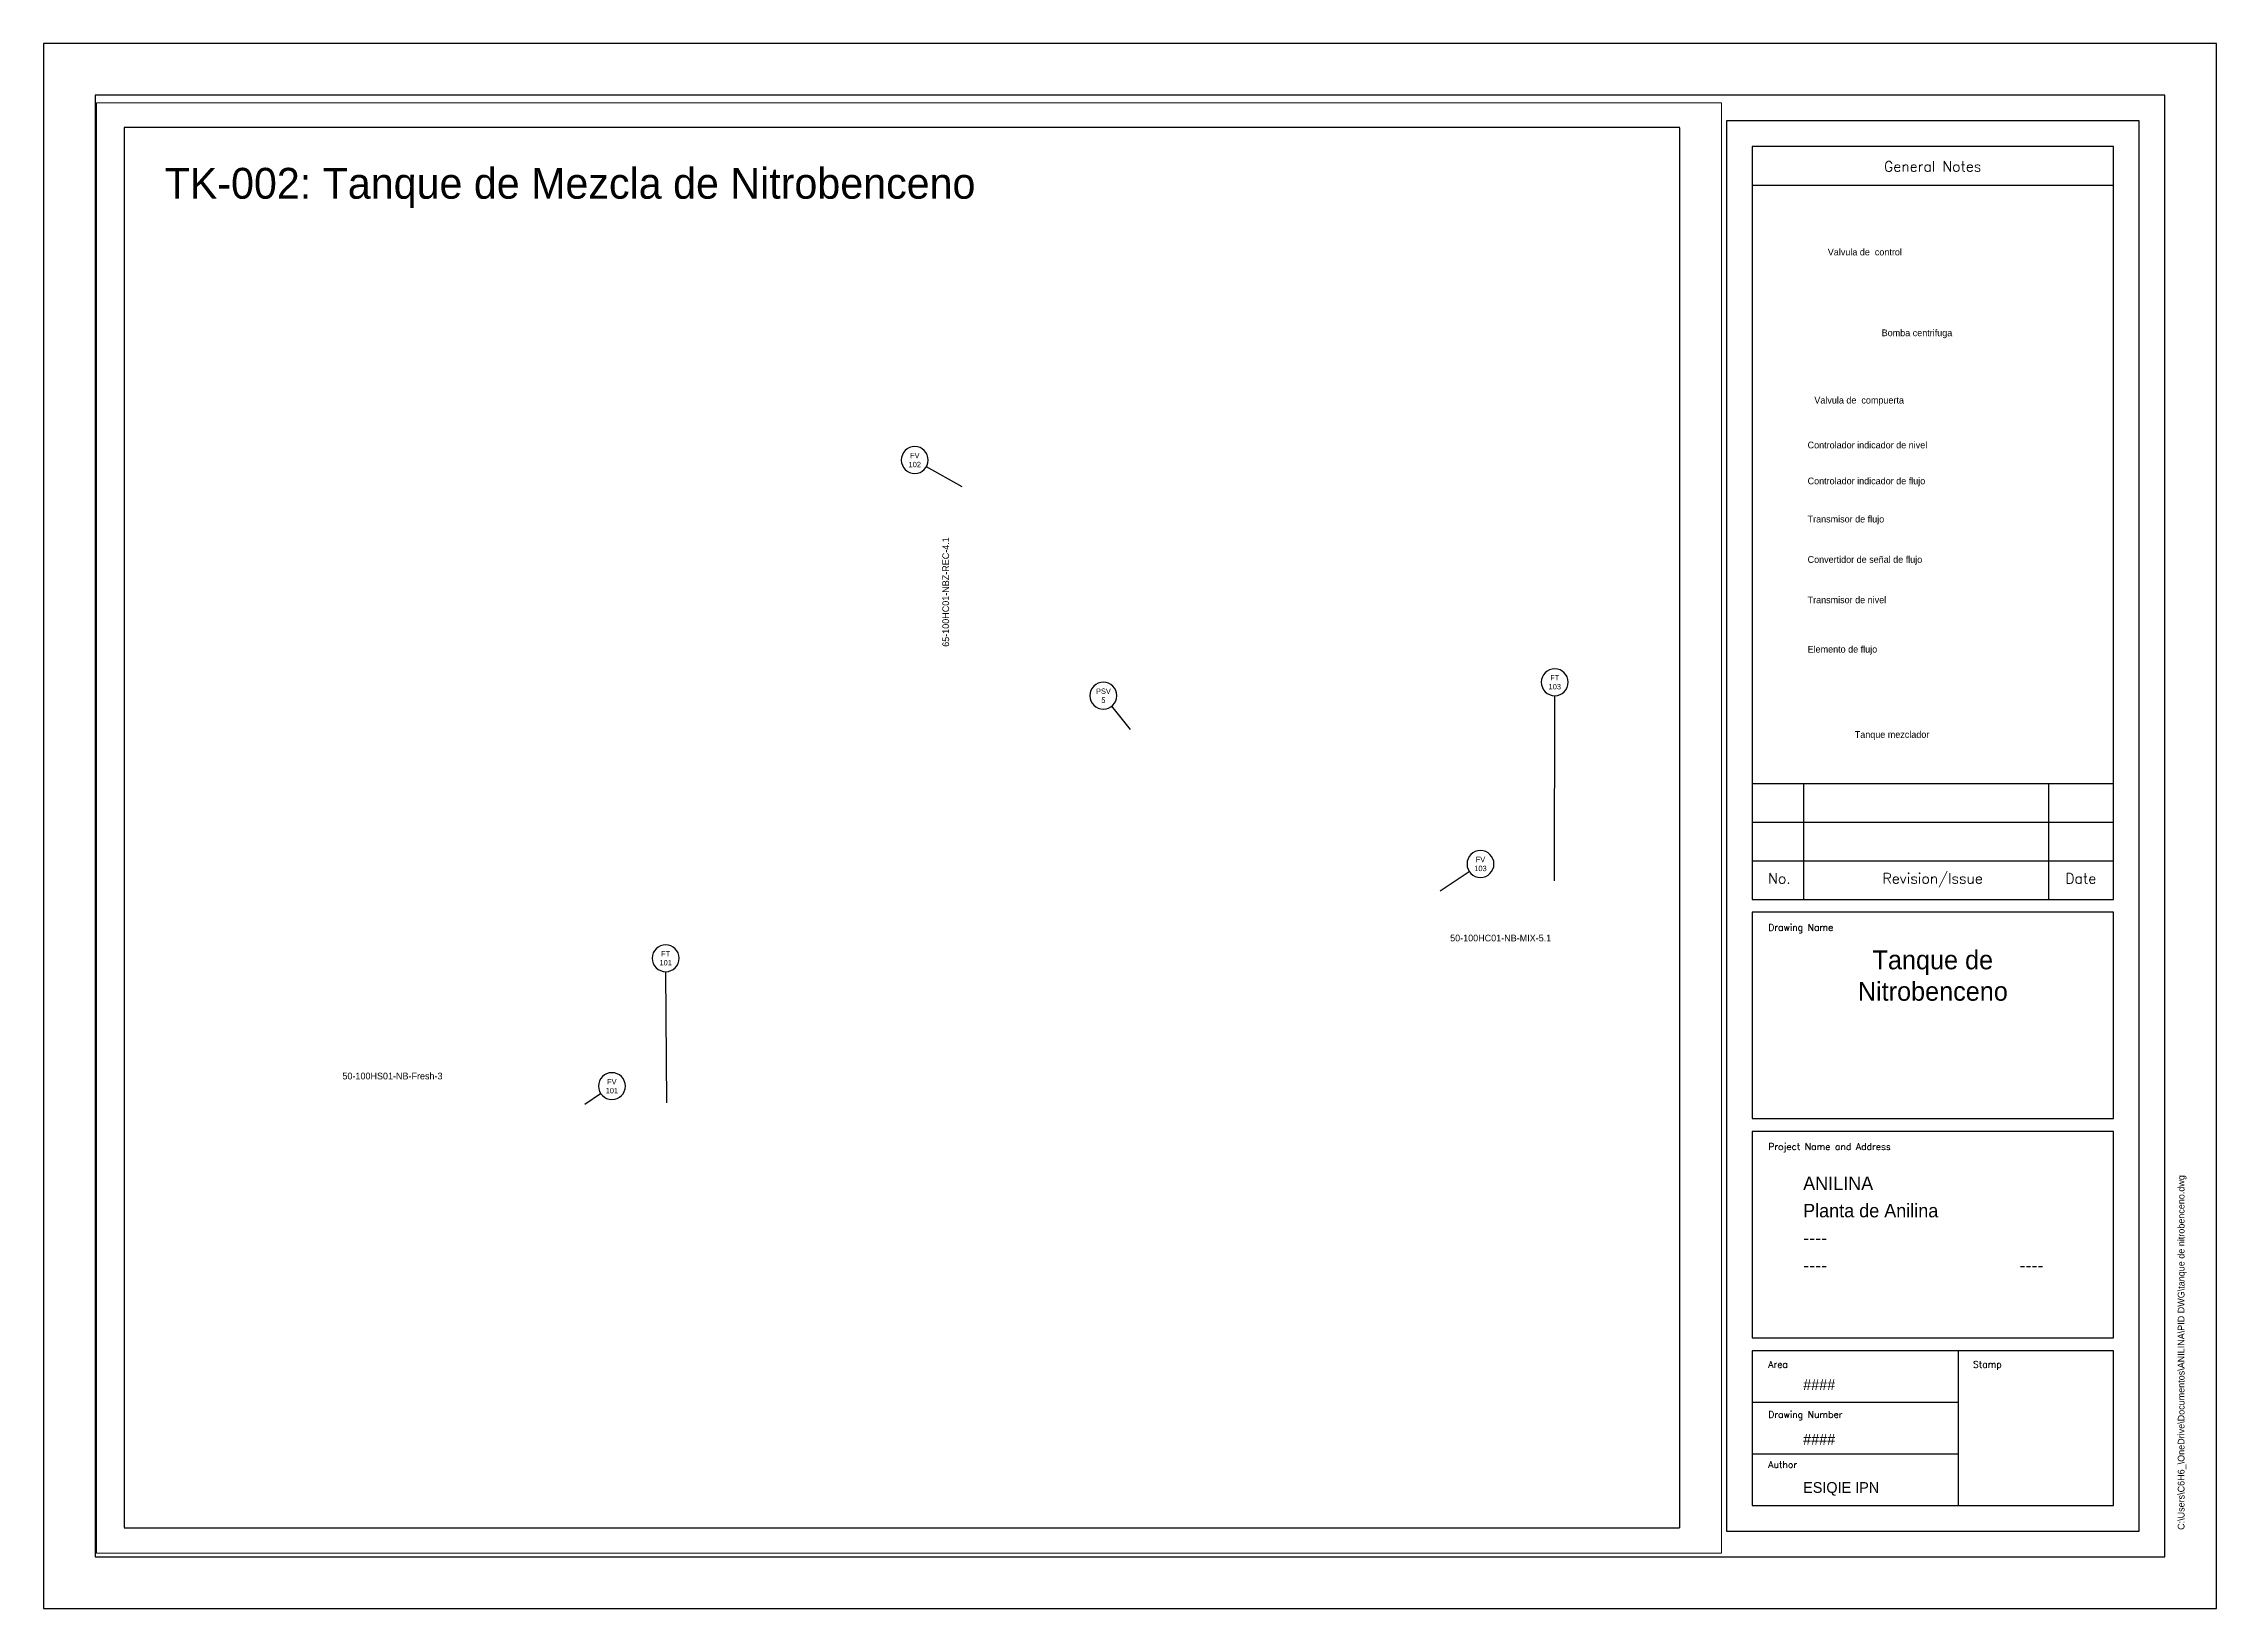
# Paper-space layout 'PID ISO A1 Title Block' of a CAD drawing. Header units: millimetres. Extents: x 0 to 807, y 0 to 581.
# The model-space entities are those that its viewports show. They can reach past a viewport. Long polylines and large blocks are cut down to what shows.
import ezdxf
from ezdxf.enums import TextEntityAlignment as Align

# ---------------------------------------------------------------- set-up
doc = ezdxf.new("R2010")
doc.units = ezdxf.units.MM
doc.linetypes.add('HIDDEN2', pattern=[0.1875, 0.125, -0.0625])
for name, color, linetype in [('Equipment', 250, 'Continuous'), ('Instrument', 250, 'Continuous'), ('Text', 7, 'Continuous'), ('Title Block', 7, 'Continuous')]:
    doc.layers.add(name, color=color, linetype=linetype)
doc.layers.add('no plot', color=41, linetype='HIDDEN2', plot=False)
doc.styles.add('Roman', font='romans')
doc.dimstyles.new('ISO-25', dxfattribs={"dimtxt": 2.5, "dimasz": 2.5, "dimexe": 1.25, "dimexo": 0.625, "dimtad": 1, "dimtxsty": 'Standard', "dimcen": 2.5, "dimadec": 0, "dimazin": 0, "dimtfac": 1, "dimtmove": 0, "dimatfit": 3, "dimfxl": 1, "dimarcsym": 0})

# ---------------------------------------------------------------- blocks, each defined once
blk = doc.blocks.new('PID ISO A1 titleblock')
for p, q in [((806.83, 581.21), (0, 581.21)), ((0, 581.21), (0, 0)), ((806.83, 0), (806.83, 581.21)), ((787.68, 562.06), (19.15, 562.06)), ((19.15, 562.06), (19.15, 19.15)), ((787.68, 19.15), (787.68, 562.06)), ((778.1, 552.48), (624.89, 552.48)), ((624.89, 552.48), (624.89, 28.73)), ((778.1, 28.73), (778.1, 552.48)), ((768.52, 542.91), (634.46, 542.91)), ((634.46, 542.91), (634.46, 263.33)), ((768.52, 263.33), (768.52, 542.91)), ((634.46, 528.54), (768.52, 528.54)), ((634.46, 306.43), (768.52, 306.43)), ((653.61, 263.33), (653.61, 306.43)), ((744.58, 263.33), (744.58, 306.43)), ((634.46, 292.06), (768.52, 292.06)), ((634.46, 277.7), (768.52, 277.7)), ((634.46, 263.33), (768.52, 263.33)), ((768.52, 258.55), (634.46, 258.55)), ((634.46, 258.55), (634.46, 181.94)), ((768.52, 181.94), (768.52, 258.55)), ((634.46, 181.94), (768.52, 181.94)), ((768.52, 177.15), (634.46, 177.15)), ((634.46, 177.15), (634.46, 100.55)), ((768.52, 100.55), (768.52, 177.15)), ((634.46, 100.55), (768.52, 100.55)), ((768.52, 95.76), (634.46, 95.76)), ((634.46, 95.76), (634.46, 38.3)), ((711.07, 38.3), (711.07, 95.76)), ((768.52, 38.3), (768.52, 95.76)), ((634.46, 76.61), (711.07, 76.61)), ((634.46, 57.45), (711.07, 57.45)), ((634.46, 38.3), (768.52, 38.3)), ((624.89, 28.73), (778.1, 28.73)), ((19.15, 19.15), (787.68, 19.15)), ((0, 0), (806.83, 0))]:
    blk.add_line(p, q)
at = {"style": 'Roman'}
for s, height, p in [('General Notes', 3.8303, (701.43, 535.55)), ('No.', 3.83, (644.56, 271.13)), ('Revision/Issue', 3.8303, (701.43, 271.13)), ('Date', 3.83, (756.41, 271.13))]:
    blk.add_text(s, height=height, dxfattribs=at).set_placement(p, align=Align.MIDDLE_CENTER)
for s, height, p in [('Drawing Name', 2.4897, (640.42, 251.69)), ('Project Name and Address', 2.4897, (640.42, 170.3)), ('Area', 2.49, (640.42, 89.42)), ('Stamp', 2.49, (716.43, 89.42)), ('Drawing Number', 2.4897, (640.42, 70.82)), ('Author', 2.49, (640.42, 52.21))]:
    blk.add_text(s, height=height, dxfattribs=at).set_placement(p)
blk = doc.blocks.new('*U20')
at = {"color": 0, "linetype": 'ByBlock', "lineweight": -2}
for start, end in [(0, 180), (180, 0)]:
    blk.add_arc((0, 0), 0.25, start, end, dxfattribs=at)
blk.add_wipeout([(-0.12, 0.149), (0.125, 0.151), (0.125, 0.024), (-0.12, 0.024)], dxfattribs=at)
blk.add_wipeout([(-0.118, -0.024), (0.122, -0.024), (0.122, -0.155), (-0.118, -0.155)], dxfattribs=at)
for tag, p in [('#(TargetObject.Type)', (0, 0.083)), ('#(TargetObject.LoopNumber)', (0, -0.083))]:
    blk.add_attdef(tag, text='', height=0.1, dxfattribs=at).set_placement(p, align=Align.MIDDLE_CENTER)
blk = doc.blocks.new('*U19')
at = {"color": 0, "linetype": 'ByBlock', "lineweight": -2}
for start, end in [(0, 180), (180, 0)]:
    blk.add_arc((0, 0), 0.25, start, end, dxfattribs=at)
blk.add_wipeout([(-0.102, 0.149), (0.107, 0.151), (0.107, 0.024), (-0.102, 0.024)], dxfattribs=at)
blk.add_wipeout([(-0.118, -0.024), (0.122, -0.024), (0.122, -0.155), (-0.118, -0.155)], dxfattribs=at)
for tag, p in [('#(TargetObject.Type)', (0, 0.083)), ('#(TargetObject.LoopNumber)', (0, -0.083))]:
    blk.add_attdef(tag, text='', height=0.1, dxfattribs=at).set_placement(p, align=Align.MIDDLE_CENTER)
blk = doc.blocks.new('Pipeline Tag_block')
at = {"color": 0, "linetype": 'ByBlock', "lineweight": -2}
blk.add_attdef('#(TargetObject.Tag)', text='', height=0.1, dxfattribs=at).set_placement((0, 0), align=Align.MIDDLE_CENTER)
blk = doc.blocks.new('*U21')
at = {"color": 0, "linetype": 'ByBlock', "lineweight": -2}
for start, end in [(0, 180), (180, 0)]:
    blk.add_arc((0, 0), 0.25, start, end, dxfattribs=at)
blk.add_wipeout([(-0.12, 0.149), (0.125, 0.151), (0.125, 0.024), (-0.12, 0.024)], dxfattribs=at)
blk.add_wipeout([(-0.136, -0.024), (0.14, -0.024), (0.14, -0.155), (-0.136, -0.155)], dxfattribs=at)
for tag, p in [('#(TargetObject.Type)', (0, 0.083)), ('#(TargetObject.LoopNumber)', (0, -0.083))]:
    blk.add_attdef(tag, text='', height=0.1, dxfattribs=at).set_placement(p, align=Align.MIDDLE_CENTER)
blk = doc.blocks.new('*U16')
at = {"color": 0, "linetype": 'ByBlock', "lineweight": -2}
for start, end in [(0, 180), (180, 0)]:
    blk.add_arc((0, 0), 0.25, start, end, dxfattribs=at)
blk.add_wipeout([(-0.174, 0.149), (0.178, 0.151), (0.178, 0.024), (-0.174, 0.024)], dxfattribs=at)
blk.add_wipeout([(-0.055, -0.024), (0.059, -0.024), (0.059, -0.155), (-0.055, -0.155)], dxfattribs=at)
for tag, p in [('#(TargetObject.Type)', (0, 0.083)), ('#(TargetObject.LoopNumber)', (0, -0.083))]:
    blk.add_attdef(tag, text='', height=0.1, dxfattribs=at).set_placement(p, align=Align.MIDDLE_CENTER)
blk = doc.blocks.new('*U12')
at = {"color": 0, "linetype": 'ByBlock', "lineweight": -2}
for start, end in [(0, 180), (180, 0)]:
    blk.add_arc((0, 0), 0.25, start, end, dxfattribs=at)
blk.add_wipeout([(-0.102, 0.149), (0.107, 0.151), (0.107, 0.024), (-0.102, 0.024)], dxfattribs=at)
blk.add_wipeout([(-0.136, -0.024), (0.14, -0.024), (0.14, -0.155), (-0.136, -0.155)], dxfattribs=at)
for tag, p in [('#(TargetObject.Type)', (0, 0.083)), ('#(TargetObject.LoopNumber)', (0, -0.083))]:
    blk.add_attdef(tag, text='', height=0.1, dxfattribs=at).set_placement(p, align=Align.MIDDLE_CENTER)

msp = doc.modelspace()

# ---------------------------------------------------------------- linework, layer by layer
at = {"layer": 'no plot'}
msp.add_lwpolyline([(0, 0), (577.5, 0), (577.5, 520), (0, 520)], close=True, dxfattribs=at)

# ---------------------------------------------------------------- block references
at = {"layer": 'Text', "xscale": 25, "yscale": 25, "zscale": 25, "rotation": 90}
msp.add_blockref('Pipeline Tag_block', (305, 347.5), dxfattribs=at).add_auto_attribs({'#(TargetObject.Tag)': '65-100HC01-NBZ-REC-4.1'})
at = {"layer": 'Text', "xscale": 25, "yscale": 25, "zscale": 25}
for p, values in [((511.04, 219), {'#(TargetObject.Tag)': '50-100HC01-NB-MIX-5.1'}), ((99.58, 167.75), {'#(TargetObject.Tag)': '50-100HS01-NB-Fresh-3'})]:
    msp.add_blockref('Pipeline Tag_block', p, dxfattribs=at).add_auto_attribs(values)

# ---------------------------------------------------------------- next in the draw order: block references
at = {"layer": 'Instrument', "linetype": 'ByBlock', "xscale": 20, "yscale": 20, "zscale": 20}
for name, p, values in [('*U21', (293.51, 396.5), {'#(TargetObject.Type)': 'FV', '#(TargetObject.LoopNumber)': '102'}), ('*U12', (531.13, 314), {'#(TargetObject.Type)': 'FT', '#(TargetObject.LoopNumber)': '103'}), ('*U16', (363.54, 309), {'#(TargetObject.Type)': 'PSV', '#(TargetObject.LoopNumber)': '5'}), ('*U21', (503.54, 246.5), {'#(TargetObject.Type)': 'FV', '#(TargetObject.LoopNumber)': '103'}), ('*U19', (201.04, 211.5), {'#(TargetObject.Type)': 'FT', '#(TargetObject.LoopNumber)': '101'}), ('*U20', (181.04, 164), {'#(TargetObject.Type)': 'FV', '#(TargetObject.LoopNumber)': '101'})]:
    msp.add_blockref(name, p, dxfattribs=at).add_auto_attribs(values)

# ---------------------------------------------------------------- next in the draw order: leaders
at = {"layer": 'Instrument', "linetype": 'ByBlock', "has_arrowhead": 0}
for points in [[(311.04, 386.5), (297.85, 394.03)], [(373.6, 296.5), (366.67, 305.11)], [(488.54, 236.5), (499.38, 243.73)], [(171.04, 157.34), (176.88, 161.23)]]:
    msp.add_leader(points, dimstyle='ISO-25', dxfattribs=at)
at = {"layer": 'Instrument', "color": 6, "linetype": 'ByBlock', "has_arrowhead": 0}
for points in [[(531.04, 240.25), (531.12, 309)], [(201.39, 157.75), (201.07, 206.5)]]:
    msp.add_leader(points, dimstyle='ISO-25', dxfattribs=at)

psp = doc.layouts.new('PID ISO A1 Title Block')

# ---------------------------------------------------------------- block references
psp.add_blockref('PID ISO A1 titleblock', (0, 0))

# ---------------------------------------------------------------- texts
at = {"insert": (792.43, 29.21), "char_height": 2.5, "attachment_point": 1, "rotation": 90}
psp.add_mtext('C:\\\\Users\\\\C6H6_\\\\OneDrive\\\\Documentos\\\\ANILINA\\\\PID DWG\\\\tanque de nitrobenceno.dwg', dxfattribs=at)
at = {"layer": 'Equipment', "insert": (45, 535), "char_height": 11.4397, "attachment_point": 1}
psp.add_mtext_dynamic_manual_height_columns('TK-002: Tanque de Mezcla de Nitrobenceno', width=812.2192, gutter_width=57.2, heights=[0], dxfattribs=at)
at = {"layer": 'Equipment', "char_height": 2.5, "attachment_point": 1}
for s, insert in [('Valvula de  control', (662.5, 505)), ('Bomba centrifuga', (682.5, 475)), ('Controlador indicador de nivel', (655, 433.33)), ('Controlador indicador de flujo', (655, 420)), ('Transmisor de flujo', (655, 405.83)), ('Convertidor de señal de flujo', (655, 390.83))]:
    psp.add_mtext(s, dxfattribs=dict(at, insert=insert))
for s, insert, width in [('Valvula de  compuerta', (657.5, 450), 51.25), ('Transmisor de nivel', (655, 375.83), 67.0833), ('Elemento de flujo', (655, 357.5), 67.0833), ('Tanque mezclador', (672.5, 325.83), 67.0833)]:
    psp.add_mtext(s, dxfattribs=dict(at, insert=insert, width=width))
at = {"layer": 'Title Block'}
for s, insert, char_height, attachment_point in [('Tanque de \\PNitrobenceno', (701.49, 244.39), 7, 2), ('ANILINA', (653.34, 160.41), 5, 1), ('Planta de Anilina', (653.34, 150.28), 5, 1), ('----', (653.34, 140.16), 5, 1), ('----', (653.34, 130.03), 5, 1), ('----', (733.69, 130.03), 5, 1), ('####', (653.34, 85.11), 4, 1), ('####', (653.34, 64.85), 4, 1), ('ESIQIE IPN', (653.34, 46.96), 4, 1)]:
    psp.add_mtext(s, dxfattribs=dict(at, insert=insert, char_height=char_height, attachment_point=attachment_point))

# ---------------------------------------------------------------- viewports
at = {"layer": '0', "color": 5}
psp.add_viewport(center=(321.37, 289.84), size=(603.25, 538.6526), view_center_point=(291.37, 259.84), view_height=538.6526, dxfattribs=at)

doc.saveas('drawing.dxf')
